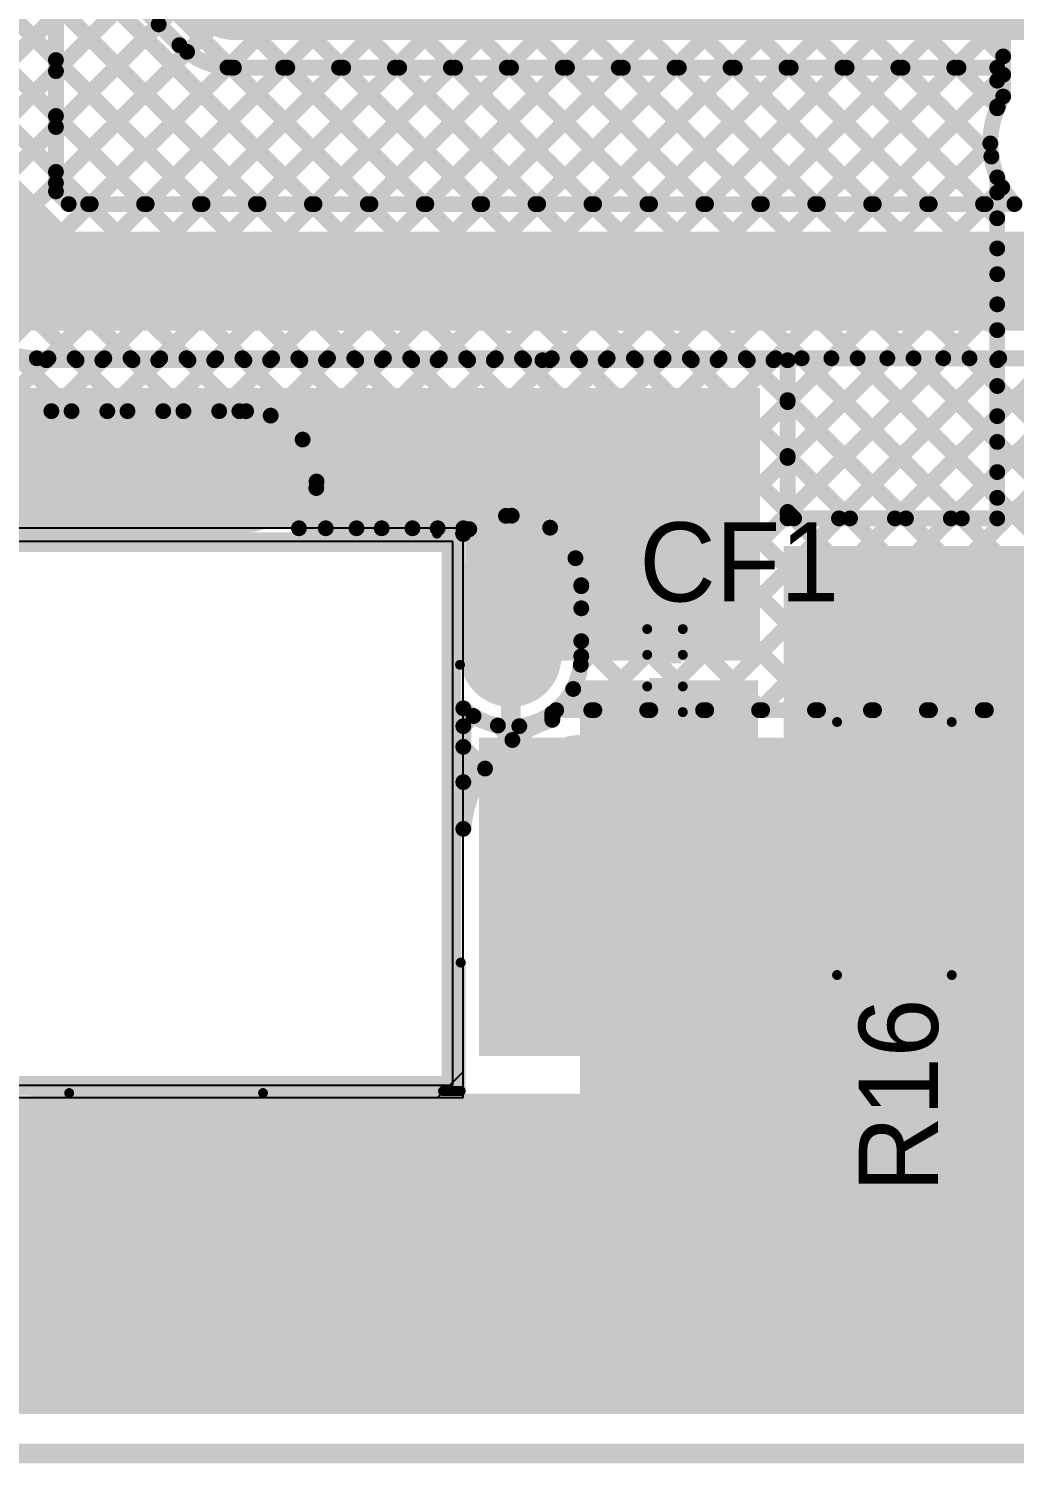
# Model space of a CAD drawing. Header units: millimetres. Extents: x 0.84 to 4.46, y 0.99 to 2.92.
# Drawn here: x 1.256 to 1.755, y 0.99 to 1.716 of the extents above; entities that cross this region are included whole.
import ezdxf

# ---------------------------------------------------------------- set-up
doc = ezdxf.new("R2010")
doc.units = ezdxf.units.MM
doc.header["$MEASUREMENT"] = 0
for name, color, linetype in [('BottomLayer', 5, 'Continuous'), ('BottomSolder', 6, 'Continuous'), ('Mechanical1', 6, 'Continuous'), ('Mechanical2', 216, 'Continuous'), ('MultiLayer', 9, 'Continuous'), ('PadHoleLayer', 156, 'Continuous'), ('TopLayer', 1, 'Continuous'), ('TopOverlay', 2, 'Continuous'), ('TopPaste', 8, 'Continuous'), ('TopSolder', 216, 'Continuous')]:
    doc.layers.add(name, color=color, linetype=linetype)

# ---------------------------------------------------------------- blocks, each defined once
blk = doc.blocks.new('DC_C024E_7A_1_65_2')
at = {"layer": 'BottomLayer'}
for points, const_width in [([(-0.01555, 0.16929), (-0.12972, 0.16929)], 0.04331), ([(0.11831, 0.08098), (0.11831, 0.11642)], 0.04331), ([(-0.11791, -0.16929), (-0.19665, -0.16929)], 0.04724), ([(0.07894, -0.16929), (0.0002, -0.16929)], 0.04724)]:
    blk.add_lwpolyline(points, dxfattribs=dict(at, const_width=const_width))
for points, const_width in [([(-0.14055, 0.16929, 1), (-0.1189, 0.16929, 1)], 0.02165), ([(-0.02638, 0.16929, 1), (-0.00472, 0.16929, 1)], 0.02165), ([(0.10748, 0.11642, 1), (0.12913, 0.11642, 1)], 0.02165), ([(0.10748, 0.08098, 1), (0.12913, 0.08098, 1)], 0.02165), ([(0.13268, -0.01181, 1), (0.18189, -0.01181, 1)], 0.04921), ([(-0.12972, -0.16929, 1), (-0.1061, -0.16929, 1)], 0.02362), ([(-0.01161, -0.16929, 1), (0.01201, -0.16929, 1)], 0.02362), ([(0.06713, -0.16929, 1), (0.09075, -0.16929, 1)], 0.02362)]:
    blk.add_lwpolyline(points, format="xyb", close=True, dxfattribs=dict(at, const_width=const_width))
at = {"layer": 'BottomSolder'}
for points, const_width in [([(-0.01555, 0.16929), (-0.12972, 0.16929)], 0.05131), ([(0.11831, 0.08098), (0.11831, 0.11642)], 0.05131), ([(-0.11791, -0.16929), (-0.19665, -0.16929)], 0.05524), ([(0.07894, -0.16929), (0.0002, -0.16929)], 0.05524)]:
    blk.add_lwpolyline(points, dxfattribs=dict(at, const_width=const_width))
for points, const_width in [([(-0.14255, 0.16929, 1), (-0.1169, 0.16929, 1)], 0.02565), ([(-0.02838, 0.16929, 1), (-0.00272, 0.16929, 1)], 0.02565), ([(0.10548, 0.11642, 1), (0.13113, 0.11642, 1)], 0.02565), ([(0.10548, 0.08098, 1), (0.13113, 0.08098, 1)], 0.02565), ([(0.13068, -0.01181, 1), (0.18389, -0.01181, 1)], 0.05321), ([(-0.13172, -0.16929, 1), (-0.1041, -0.16929, 1)], 0.02762), ([(-0.01361, -0.16929, 1), (0.01401, -0.16929, 1)], 0.02762), ([(0.06513, -0.16929, 1), (0.09275, -0.16929, 1)], 0.02762)]:
    blk.add_lwpolyline(points, format="xyb", close=True, dxfattribs=dict(at, const_width=const_width))
at = {"layer": 'Mechanical1'}
for p, q in [((0.089, 0.139), (-0.378, 0.139)), ((0.089, -0.136), (0.089, 0.139)), ((-0.378, -0.136), (0.089, -0.136))]:
    blk.add_line(p, q, dxfattribs=at)
at = {"layer": 'MultiLayer'}
for points, const_width in [([(-0.01555, 0.16929), (-0.12972, 0.16929)], 0.04331), ([(0.11831, 0.08098), (0.11831, 0.11642)], 0.04331), ([(-0.11791, -0.16929), (-0.19665, -0.16929)], 0.04724), ([(0.07894, -0.16929), (0.0002, -0.16929)], 0.04724)]:
    blk.add_lwpolyline(points, dxfattribs=dict(at, const_width=const_width))
for points, const_width in [([(-0.14055, 0.16929, 1), (-0.1189, 0.16929, 1)], 0.02165), ([(-0.02638, 0.16929, 1), (-0.00472, 0.16929, 1)], 0.02165), ([(0.10748, 0.11642, 1), (0.12913, 0.11642, 1)], 0.02165), ([(0.10748, 0.08098, 1), (0.12913, 0.08098, 1)], 0.02165), ([(0.13268, -0.01181, 1), (0.18189, -0.01181, 1)], 0.04921), ([(-0.12972, -0.16929, 1), (-0.1061, -0.16929, 1)], 0.02362), ([(-0.01161, -0.16929, 1), (0.01201, -0.16929, 1)], 0.02362), ([(0.06713, -0.16929, 1), (0.09075, -0.16929, 1)], 0.02362)]:
    blk.add_lwpolyline(points, format="xyb", close=True, dxfattribs=dict(at, const_width=const_width))
at = {"layer": 'PadHoleLayer'}
for points, const_width in [([(-0.12406, 0.17741), (-0.02121, 0.17741, -1), (-0.02121, 0.16117), (-0.12406, 0.16117, -1)], 0.00541), ([(0.12643, 0.11469), (0.12643, 0.08271, -1), (0.11019, 0.08271), (0.11019, 0.11469, -1)], 0.00541), ([(0.1435, -0.01181, 1), (0.17106, -0.01181, 1)], 0.02756), ([(-0.18706, -0.16117), (-0.12751, -0.16117, -1), (-0.12751, -0.17741), (-0.18706, -0.17741, -1)], 0.00541), ([(0.00979, -0.16117), (0.06934, -0.16117, -1), (0.06934, -0.17741), (0.00979, -0.17741, -1)], 0.00541)]:
    blk.add_lwpolyline(points, format="xyb", close=True, dxfattribs=dict(at, const_width=const_width))
at = {"layer": 'TopLayer'}
for points, const_width in [([(-0.01555, 0.16929), (-0.12972, 0.16929)], 0.04331), ([(0.11831, 0.08098), (0.11831, 0.11642)], 0.04331), ([(-0.11791, -0.16929), (-0.19665, -0.16929)], 0.04724), ([(0.07894, -0.16929), (0.0002, -0.16929)], 0.04724)]:
    blk.add_lwpolyline(points, dxfattribs=dict(at, const_width=const_width))
for points, const_width in [([(-0.14055, 0.16929, 1), (-0.1189, 0.16929, 1)], 0.02165), ([(-0.02638, 0.16929, 1), (-0.00472, 0.16929, 1)], 0.02165), ([(0.10748, 0.11642, 1), (0.12913, 0.11642, 1)], 0.02165), ([(0.10748, 0.08098, 1), (0.12913, 0.08098, 1)], 0.02165), ([(0.13268, -0.01181, 1), (0.18189, -0.01181, 1)], 0.04921), ([(-0.12972, -0.16929, 1), (-0.1061, -0.16929, 1)], 0.02362), ([(-0.01161, -0.16929, 1), (0.01201, -0.16929, 1)], 0.02362), ([(0.06713, -0.16929, 1), (0.09075, -0.16929, 1)], 0.02362)]:
    blk.add_lwpolyline(points, format="xyb", close=True, dxfattribs=dict(at, const_width=const_width))
at = {"layer": 'TopOverlay'}
blk.add_line((0.086, 0.134), (0.086, 0.134), dxfattribs=at)
for points, const_width in [([(0.081, 0.143), (0.09265, 0.143)], 0.005), ([(0.09265, 0.07665), (0.09265, 0.143)], 0.005), ([(0.093, -0.139), (0.093, -0.074)], 0.00504), ([(-0.105, -0.14), (-0.007, -0.14)], 0.005), ([(0.084, -0.139), (0.093, -0.139)], 0.005)]:
    blk.add_lwpolyline(points, dxfattribs=dict(at, const_width=const_width))
for points, const_width in [([(0.07975, 0.143, 1), (0.08225, 0.143, 1)], 0.0025), ([(0.0914, 0.143, 1), (0.0939, 0.143, 1)], 0.0025), ([(0.0914, 0.143, 1), (0.0939, 0.143, 1)], 0.0025), ([(0.0914, 0.07665, 1), (0.0939, 0.07665, 1)], 0.0025), ([(0.17107, 0.056, 1), (0.15693, 0.056, 1)], 0.01), ([(0.15443, 0.056, 1), (0.15943, 0.056, 1)], 0.005), ([(0.16857, 0.056, 1), (0.17357, 0.056, 1)], 0.005), ([(0.09174, -0.074, 1), (0.09426, -0.074, 1)], 0.00252), ([(-0.10625, -0.14, 1), (-0.10375, -0.14, 1)], 0.0025), ([(-0.00825, -0.14, 1), (-0.00575, -0.14, 1)], 0.0025), ([(0.08275, -0.139, 1), (0.08525, -0.139, 1)], 0.0025), ([(0.09174, -0.139, 1), (0.09426, -0.139, 1)], 0.00252), ([(0.09175, -0.139, 1), (0.09425, -0.139, 1)], 0.0025)]:
    blk.add_lwpolyline(points, format="xyb", close=True, dxfattribs=dict(at, const_width=const_width))
at = {"layer": 'TopSolder'}
for points, const_width in [([(-0.01555, 0.16929), (-0.12972, 0.16929)], 0.05131), ([(0.11831, 0.08098), (0.11831, 0.11642)], 0.05131), ([(-0.11791, -0.16929), (-0.19665, -0.16929)], 0.05524), ([(0.07894, -0.16929), (0.0002, -0.16929)], 0.05524)]:
    blk.add_lwpolyline(points, dxfattribs=dict(at, const_width=const_width))
for points, const_width in [([(-0.14255, 0.16929, 1), (-0.1169, 0.16929, 1)], 0.02565), ([(-0.02838, 0.16929, 1), (-0.00272, 0.16929, 1)], 0.02565), ([(0.10548, 0.11642, 1), (0.13113, 0.11642, 1)], 0.02565), ([(0.10548, 0.08098, 1), (0.13113, 0.08098, 1)], 0.02565), ([(0.13068, -0.01181, 1), (0.18389, -0.01181, 1)], 0.05321), ([(-0.13172, -0.16929, 1), (-0.1041, -0.16929, 1)], 0.02762), ([(-0.01361, -0.16929, 1), (0.01401, -0.16929, 1)], 0.02762), ([(0.06513, -0.16929, 1), (0.09275, -0.16929, 1)], 0.02762)]:
    blk.add_lwpolyline(points, format="xyb", close=True, dxfattribs=dict(at, const_width=const_width))
blk = doc.blocks.new('CAP_0201_6')
at = {"layer": 'TopLayer'}
for points in [[(-0.01772, -0.00591), (-0.00591, -0.00591), (-0.01772, 0.00591), (-0.00591, 0.00591)], [(0.00591, -0.00591), (0.01772, -0.00591), (0.00591, 0.00591), (0.01772, 0.00591)]]:
    blk.add_solid(points, dxfattribs=at)
at = {"layer": 'TopOverlay', "const_width": 0.005}
for points in [[(-0.021, 0.009), (-0.008, 0.009)], [(-0.021, 0.009), (-0.021, -0.009)], [(0.008, 0.009), (0.021, 0.009)], [(0.021, 0.009), (0.021, -0.009)], [(-0.021, -0.009), (-0.008, -0.009)], [(0.008, -0.009), (0.021, -0.009)]]:
    blk.add_lwpolyline(points, dxfattribs=at)
at = {"layer": 'TopOverlay', "const_width": 0.0025}
for points in [[(-0.02225, 0.009, 1), (-0.01975, 0.009, 1)], [(-0.02225, 0.009, 1), (-0.01975, 0.009, 1)], [(-0.00925, 0.009, 1), (-0.00675, 0.009, 1)], [(0.00675, 0.009, 1), (0.00925, 0.009, 1)], [(0.01975, 0.009, 1), (0.02225, 0.009, 1)], [(0.01975, 0.009, 1), (0.02225, 0.009, 1)], [(-0.02225, -0.009, 1), (-0.01975, -0.009, 1)], [(-0.02225, -0.009, 1), (-0.01975, -0.009, 1)], [(-0.00925, -0.009, 1), (-0.00675, -0.009, 1)], [(0.00675, -0.009, 1), (0.00925, -0.009, 1)], [(0.01975, -0.009, 1), (0.02225, -0.009, 1)], [(0.01975, -0.009, 1), (0.02225, -0.009, 1)]]:
    blk.add_lwpolyline(points, format="xyb", close=True, dxfattribs=at)
at = {"layer": 'TopPaste'}
for points in [[(-0.01772, -0.00591), (-0.00591, -0.00591), (-0.01772, 0.00591), (-0.00591, 0.00591)], [(0.00591, -0.00591), (0.01772, -0.00591), (0.00591, 0.00591), (0.01772, 0.00591)]]:
    blk.add_solid(points, dxfattribs=at)
at = {"layer": 'TopSolder'}
for points in [[(-0.01988, -0.00807), (-0.00374, -0.00807), (-0.01988, 0.00807), (-0.00374, 0.00807)], [(0.00374, -0.00807), (0.01988, -0.00807), (0.00374, 0.00807), (0.01988, 0.00807)]]:
    blk.add_solid(points, dxfattribs=at)
blk = doc.blocks.new('RES_0805_38')
at = {"layer": 'TopLayer'}
for points in [[(-0.06, -0.025), (-0.02, -0.025), (-0.06, 0.025), (-0.02, 0.025)], [(0.02, -0.025), (0.06, -0.025), (0.02, 0.025), (0.06, 0.025)]]:
    blk.add_solid(points, dxfattribs=at)
at = {"layer": 'TopOverlay', "const_width": 0.005}
for points in [[(-0.064, 0.029), (0.064, 0.029)], [(-0.064, 0.029), (-0.064, -0.029)], [(0.064, 0.029), (0.064, -0.029)], [(-0.064, -0.029), (0.064, -0.029)]]:
    blk.add_lwpolyline(points, dxfattribs=at)
at = {"layer": 'TopOverlay', "const_width": 0.0025}
for points in [[(-0.06525, 0.029, 1), (-0.06275, 0.029, 1)], [(-0.06525, 0.029, 1), (-0.06275, 0.029, 1)], [(0.06275, 0.029, 1), (0.06525, 0.029, 1)], [(0.06275, 0.029, 1), (0.06525, 0.029, 1)], [(-0.06525, -0.029, 1), (-0.06275, -0.029, 1)], [(-0.06525, -0.029, 1), (-0.06275, -0.029, 1)], [(0.06275, -0.029, 1), (0.06525, -0.029, 1)], [(0.06275, -0.029, 1), (0.06525, -0.029, 1)]]:
    blk.add_lwpolyline(points, format="xyb", close=True, dxfattribs=at)
at = {"layer": 'TopPaste'}
for points in [[(-0.06, -0.025), (-0.02, -0.025), (-0.06, 0.025), (-0.02, 0.025)], [(0.02, -0.025), (0.06, -0.025), (0.02, 0.025), (0.06, 0.025)]]:
    blk.add_solid(points, dxfattribs=at)
at = {"layer": 'TopSolder'}
for points in [[(-0.064, -0.029), (-0.016, -0.029), (-0.064, 0.029), (-0.016, 0.029)], [(0.016, -0.029), (0.064, -0.029), (0.016, 0.029), (0.064, 0.029)]]:
    blk.add_solid(points, dxfattribs=at)
blk = doc.blocks.new('IPB120P04P4L03ATMA2_49')
at = {"layer": 'TopLayer'}
for points in [[(-0.12657, -0.08957), (-0.12657, -0.27067), (-0.07343, -0.08957), (-0.07343, -0.27067)], [(0.07343, -0.08957), (0.07343, -0.27067), (0.12657, -0.08957), (0.12657, -0.27067)]]:
    blk.add_solid(points, dxfattribs=at)
at = {"layer": 'TopPaste'}
for points in [[(-0.12657, -0.08957), (-0.12657, -0.27067), (-0.07343, -0.08957), (-0.07343, -0.27067)], [(0.07343, -0.08957), (0.07343, -0.27067), (0.12657, -0.08957), (0.12657, -0.27067)]]:
    blk.add_solid(points, dxfattribs=at)
at = {"layer": 'TopSolder'}
for points in [[(-0.13057, -0.08557), (-0.13057, -0.27467), (-0.06943, -0.08557), (-0.06943, -0.27467)], [(0.06943, -0.08557), (0.06943, -0.27467), (0.13057, -0.08557), (0.13057, -0.27467)]]:
    blk.add_solid(points, dxfattribs=at)

msp = doc.modelspace()

# ---------------------------------------------------------------- linework, layer by layer
at = {"layer": 'BottomLayer'}
for p, q in [((1.476, 1.463), (1.006, 1.463)), ((1.476, 1.175), (1.476, 1.463)), ((1, 1.175), (1.476, 1.175))]:
    msp.add_line(p, q, dxfattribs=at)
for points, const_width in [([(1.7387, 1.371), (3.10506, 2.73736)], 0.008), ([(1.27, 1.66598), (1.99302, 2.389)], 0.008), ([(1.27, 1.6377), (2.0213, 2.389)], 0.008), ([(1.28759, 1.627), (2.04959, 2.389)], 0.008), ([(1.31587, 1.627), (2.07787, 2.389)], 0.008), ([(1.34416, 1.627), (2.10616, 2.389)], 0.008), ([(1.37244, 1.627), (2.13444, 2.389)], 0.008), ([(1.40073, 1.627), (2.16273, 2.389)], 0.008), ([(1.42901, 1.627), (2.19101, 2.389)], 0.008), ([(1.45729, 1.627), (2.21929, 2.389)], 0.008), ([(1.27, 1.63344), (1.27, 2.32085)], 0.008), ([(1.48558, 1.627), (2.15333, 2.29475)], 0.008), ([(1.51386, 1.627), (2.154, 2.26714)], 0.008), ([(1.54215, 1.627), (2.1649, 2.24976)], 0.008), ([(1.27, 1.69426), (1.74281, 2.16707)], 0.008), ([(1.27, 2.09583), (1.73883, 1.627)], 0.008), ([(1.27, 2.06755), (1.71055, 1.627)], 0.008), ([(1.27, 2.03926), (1.68226, 1.627)], 0.008), ([(1.36821, 2.0259), (1.74303, 1.65108)], 0.008), ([(1.42608, 2.0246), (1.749, 1.70168)], 0.008), ([(1.40439, 2.01801), (1.74627, 1.67613)], 0.008), ([(1.27, 2.01098), (1.65398, 1.627)], 0.008), ([(1.27, 1.98269), (1.62569, 1.627)], 0.008), ([(1.27, 1.95441), (1.59741, 1.627)], 0.008), ([(1.27, 1.92612), (1.56912, 1.627)], 0.008), ([(1.27, 1.89784), (1.54084, 1.627)], 0.008), ([(1.27, 1.86956), (1.51256, 1.627)], 0.008), ([(1.27, 1.84127), (1.48427, 1.627)], 0.008), ([(1.27, 1.81299), (1.45599, 1.627)], 0.008), ([(1.57043, 1.627), (1.7431, 1.79967)], 0.008), ([(1.27, 1.7847), (1.4277, 1.627)], 0.008), ([(1.749, 1.68143), (1.749, 1.78357)], 0.008), ([(1.59872, 1.627), (1.749, 1.77728)], 0.008), ([(1.27, 1.75642), (1.39942, 1.627)], 0.008), ([(1.627, 1.627), (1.749, 1.749)], 0.008), ([(1.627, 1.627), (1.749, 1.749)], 0.008), ([(1.27, 1.72813), (1.37113, 1.627)], 0.008), ([(1.65528, 1.627), (1.749, 1.72072)], 0.008), ([(1.27, 1.69985), (1.34285, 1.627)], 0.008), ([(1.68357, 1.627), (1.749, 1.69243)], 0.008), ([(1.27, 1.67157), (1.31457, 1.627)], 0.008), ([(1.71185, 1.627), (1.74251, 1.65765)], 0.008), ([(1.231, 1.61729), (1.26029, 1.588)], 0.05), ([(1.27, 1.64328), (1.28628, 1.627)], 0.008), ([(1.27, 1.63344), (1.27644, 1.627)], 0.008), ([(1.74014, 1.627), (1.74852, 1.63539)], 0.008), ([(1.27644, 1.627), (1.7547, 1.627)], 0.008), ([(1.26029, 1.588), (1.88, 1.588)], 0.05), ([(1.24967, 1.55047), (1.2779, 1.52224)], 0.008), ([(1.23522, 1.51807), (1.26616, 1.549)], 0.008), ([(1.26029, 1.549), (1.85657, 1.549)], 0.008), ([(1.26769, 1.52224), (1.29444, 1.549)], 0.008), ([(1.27943, 1.549), (1.30618, 1.52224)], 0.008), ([(1.29597, 1.52224), (1.32273, 1.549)], 0.008), ([(1.30771, 1.549), (1.33447, 1.52224)], 0.008), ([(1.32425, 1.52224), (1.35101, 1.549)], 0.008), ([(1.336, 1.549), (1.36275, 1.52224)], 0.008), ([(1.35254, 1.52224), (1.37929, 1.549)], 0.008), ([(1.36428, 1.549), (1.45028, 1.463)], 0.008), ([(1.37858, 1.52), (1.40758, 1.549)], 0.008), ([(1.39257, 1.549), (1.47902, 1.46254)], 0.008), ([(1.39474, 1.50788), (1.43586, 1.549)], 0.008), ([(1.4018, 1.48665), (1.46415, 1.549)], 0.008), ([(1.40643, 1.463), (1.49243, 1.549)], 0.008), ([(1.42085, 1.549), (1.50048, 1.46937)], 0.008), ([(1.43472, 1.463), (1.52072, 1.549)], 0.008), ([(1.44913, 1.549), (1.62713, 1.371)], 0.008), ([(1.463, 1.463), (1.549, 1.549)], 0.008), ([(1.463, 1.463), (1.549, 1.549)], 0.008), ([(1.47742, 1.549), (1.65542, 1.371)], 0.008), ([(1.49757, 1.46929), (1.57728, 1.549)], 0.008), ([(1.5057, 1.549), (1.6837, 1.371)], 0.008), ([(1.51988, 1.46331), (1.60557, 1.549)], 0.008), ([(1.53272, 1.44787), (1.63385, 1.549)], 0.008), ([(1.53399, 1.549), (1.71199, 1.371)], 0.008), ([(1.53539, 1.39397), (1.69042, 1.549)], 0.008), ([(1.53565, 1.42252), (1.66214, 1.549)], 0.008), ([(1.54071, 1.371), (1.71871, 1.549)], 0.008), ([(1.56227, 1.549), (1.74027, 1.371)], 0.008), ([(1.56899, 1.371), (1.74699, 1.549)], 0.008), ([(1.59056, 1.549), (1.76856, 1.371)], 0.008), ([(1.59727, 1.371), (1.77527, 1.549)], 0.008), ([(1.61884, 1.549), (1.79684, 1.371)], 0.008), ([(1.62556, 1.371), (1.80356, 1.549)], 0.008), ([(1.64712, 1.549), (1.82512, 1.371)], 0.008), ([(1.65384, 1.371), (1.83184, 1.549)], 0.008), ([(1.67541, 1.549), (1.85341, 1.371)], 0.008), ([(1.68213, 1.371), (1.85885, 1.54772)], 0.008), ([(1.70369, 1.549), (1.88169, 1.371)], 0.008), ([(1.71041, 1.371), (1.88196, 1.54255)], 0.008), ([(1.73198, 1.549), (1.90998, 1.371)], 0.008), ([(1.25197, 1.52224), (1.36614, 1.52224)], 0.008), ([(1.30906, 1.48659), (1.30906, 1.51824)], 0.01), ([(1.22032, 1.48659), (1.30906, 1.48659)], 0.01), ([(1.30906, 1.48659), (1.3978, 1.48659)], 0.01), ([(1.40165, 1.48335), (1.422, 1.463)], 0.008), ([(1.39288, 1.463), (1.476, 1.463)], 0.008), ([(1.5, 1.416), (1.5, 1.46537)], 0.01), ([(1.53565, 1.4342), (1.59885, 1.371)], 0.008), ([(1.53565, 1.39828), (1.53565, 1.43372)], 0.008), ([(1.5, 1.416), (1.53953, 1.416)], 0.01), ([(1.53565, 1.40591), (1.57057, 1.371)], 0.008), ([(1.53157, 1.38171), (1.54228, 1.371)], 0.008), ([(1.52295, 1.371), (2.217, 1.371)], 0.008)]:
    msp.add_lwpolyline(points, dxfattribs=dict(at, const_width=const_width))
for points, const_width in [([(1.747, 1.70168, 1), (1.751, 1.70168, 1)], 0.004), ([(1.268, 1.69985, 1), (1.272, 1.69985, 1)], 0.004), ([(1.268, 1.69426, 1), (1.272, 1.69426, 1)], 0.004), ([(1.747, 1.69243, 1), (1.751, 1.69243, 1)], 0.004), ([(1.747, 1.68143, 1), (1.751, 1.68143, 1)], 0.004), ([(1.747, 1.68143, 1), (1.751, 1.68143, 1)], 0.004), ([(1.74427, 1.67613, 1), (1.74827, 1.67613, 1)], 0.004), ([(1.268, 1.67157, 1), (1.272, 1.67157, 1)], 0.004), ([(1.268, 1.66598, 1), (1.272, 1.66598, 1)], 0.004), ([(1.74051, 1.65765, 1), (1.74451, 1.65765, 1)], 0.004), ([(1.74103, 1.65108, 1), (1.74503, 1.65108, 1)], 0.004), ([(1.268, 1.64328, 1), (1.272, 1.64328, 1)], 0.004), ([(1.268, 1.6377, 1), (1.272, 1.6377, 1)], 0.004), ([(1.268, 1.63344, 1), (1.272, 1.63344, 1)], 0.004), ([(1.268, 1.63344, 1), (1.272, 1.63344, 1)], 0.004), ([(1.74652, 1.63539, 1), (1.75052, 1.63539, 1)], 0.004), ([(1.27444, 1.627, 1), (1.27844, 1.627, 1)], 0.004), ([(1.27444, 1.627, 1), (1.27844, 1.627, 1)], 0.004), ([(1.28428, 1.627, 1), (1.28828, 1.627, 1)], 0.004), ([(1.28559, 1.627, 1), (1.28959, 1.627, 1)], 0.004), ([(1.31257, 1.627, 1), (1.31657, 1.627, 1)], 0.004), ([(1.31387, 1.627, 1), (1.31787, 1.627, 1)], 0.004), ([(1.34085, 1.627, 1), (1.34485, 1.627, 1)], 0.004), ([(1.34216, 1.627, 1), (1.34616, 1.627, 1)], 0.004), ([(1.36913, 1.627, 1), (1.37313, 1.627, 1)], 0.004), ([(1.37044, 1.627, 1), (1.37444, 1.627, 1)], 0.004), ([(1.39742, 1.627, 1), (1.40142, 1.627, 1)], 0.004), ([(1.39873, 1.627, 1), (1.40273, 1.627, 1)], 0.004), ([(1.4257, 1.627, 1), (1.4297, 1.627, 1)], 0.004), ([(1.42701, 1.627, 1), (1.43101, 1.627, 1)], 0.004), ([(1.45399, 1.627, 1), (1.45799, 1.627, 1)], 0.004), ([(1.45529, 1.627, 1), (1.45929, 1.627, 1)], 0.004), ([(1.48227, 1.627, 1), (1.48627, 1.627, 1)], 0.004), ([(1.48358, 1.627, 1), (1.48758, 1.627, 1)], 0.004), ([(1.51056, 1.627, 1), (1.51456, 1.627, 1)], 0.004), ([(1.51186, 1.627, 1), (1.51586, 1.627, 1)], 0.004), ([(1.53884, 1.627, 1), (1.54284, 1.627, 1)], 0.004), ([(1.54015, 1.627, 1), (1.54415, 1.627, 1)], 0.004), ([(1.56712, 1.627, 1), (1.57112, 1.627, 1)], 0.004), ([(1.56843, 1.627, 1), (1.57243, 1.627, 1)], 0.004), ([(1.59541, 1.627, 1), (1.59941, 1.627, 1)], 0.004), ([(1.59672, 1.627, 1), (1.60072, 1.627, 1)], 0.004), ([(1.62369, 1.627, 1), (1.62769, 1.627, 1)], 0.004), ([(1.625, 1.627, 1), (1.629, 1.627, 1)], 0.004), ([(1.625, 1.627, 1), (1.629, 1.627, 1)], 0.004), ([(1.65198, 1.627, 1), (1.65598, 1.627, 1)], 0.004), ([(1.65328, 1.627, 1), (1.65728, 1.627, 1)], 0.004), ([(1.68026, 1.627, 1), (1.68426, 1.627, 1)], 0.004), ([(1.68157, 1.627, 1), (1.68557, 1.627, 1)], 0.004), ([(1.70855, 1.627, 1), (1.71255, 1.627, 1)], 0.004), ([(1.70985, 1.627, 1), (1.71385, 1.627, 1)], 0.004), ([(1.73683, 1.627, 1), (1.74083, 1.627, 1)], 0.004), ([(1.73814, 1.627, 1), (1.74214, 1.627, 1)], 0.004), ([(1.7527, 1.627, 1), (1.7567, 1.627, 1)], 0.004), ([(1.7527, 1.627, 1), (1.7567, 1.627, 1)], 0.004), ([(1.24779, 1.588, 1), (1.27279, 1.588, 1)], 0.025), ([(1.24779, 1.588, 1), (1.27279, 1.588, 1)], 0.025), ([(1.25829, 1.549, 1), (1.26229, 1.549, 1)], 0.004), ([(1.25829, 1.549, 1), (1.26229, 1.549, 1)], 0.004), ([(1.25829, 1.549, 1), (1.26229, 1.549, 1)], 0.004), ([(1.26416, 1.549, 1), (1.26816, 1.549, 1)], 0.004), ([(1.27743, 1.549, 1), (1.28143, 1.549, 1)], 0.004), ([(1.29244, 1.549, 1), (1.29644, 1.549, 1)], 0.004), ([(1.30571, 1.549, 1), (1.30971, 1.549, 1)], 0.004), ([(1.32073, 1.549, 1), (1.32473, 1.549, 1)], 0.004), ([(1.334, 1.549, 1), (1.338, 1.549, 1)], 0.004), ([(1.34901, 1.549, 1), (1.35301, 1.549, 1)], 0.004), ([(1.36228, 1.549, 1), (1.36628, 1.549, 1)], 0.004), ([(1.37729, 1.549, 1), (1.38129, 1.549, 1)], 0.004), ([(1.39057, 1.549, 1), (1.39457, 1.549, 1)], 0.004), ([(1.40558, 1.549, 1), (1.40958, 1.549, 1)], 0.004), ([(1.41885, 1.549, 1), (1.42285, 1.549, 1)], 0.004), ([(1.43386, 1.549, 1), (1.43786, 1.549, 1)], 0.004), ([(1.44713, 1.549, 1), (1.45113, 1.549, 1)], 0.004), ([(1.46215, 1.549, 1), (1.46615, 1.549, 1)], 0.004), ([(1.47542, 1.549, 1), (1.47942, 1.549, 1)], 0.004), ([(1.49043, 1.549, 1), (1.49443, 1.549, 1)], 0.004), ([(1.5037, 1.549, 1), (1.5077, 1.549, 1)], 0.004), ([(1.51872, 1.549, 1), (1.52272, 1.549, 1)], 0.004), ([(1.53199, 1.549, 1), (1.53599, 1.549, 1)], 0.004), ([(1.547, 1.549, 1), (1.551, 1.549, 1)], 0.004), ([(1.547, 1.549, 1), (1.551, 1.549, 1)], 0.004), ([(1.56027, 1.549, 1), (1.56427, 1.549, 1)], 0.004), ([(1.57528, 1.549, 1), (1.57928, 1.549, 1)], 0.004), ([(1.58856, 1.549, 1), (1.59256, 1.549, 1)], 0.004), ([(1.60357, 1.549, 1), (1.60757, 1.549, 1)], 0.004), ([(1.61684, 1.549, 1), (1.62084, 1.549, 1)], 0.004), ([(1.63185, 1.549, 1), (1.63585, 1.549, 1)], 0.004), ([(1.64512, 1.549, 1), (1.64912, 1.549, 1)], 0.004), ([(1.66014, 1.549, 1), (1.66414, 1.549, 1)], 0.004), ([(1.67341, 1.549, 1), (1.67741, 1.549, 1)], 0.004), ([(1.68842, 1.549, 1), (1.69242, 1.549, 1)], 0.004), ([(1.70169, 1.549, 1), (1.70569, 1.549, 1)], 0.004), ([(1.71671, 1.549, 1), (1.72071, 1.549, 1)], 0.004), ([(1.72998, 1.549, 1), (1.73398, 1.549, 1)], 0.004), ([(1.74499, 1.549, 1), (1.74899, 1.549, 1)], 0.004), ([(1.26569, 1.52224, 1), (1.26969, 1.52224, 1)], 0.004), ([(1.2759, 1.52224, 1), (1.2799, 1.52224, 1)], 0.004), ([(1.29397, 1.52224, 1), (1.29797, 1.52224, 1)], 0.004), ([(1.30418, 1.52224, 1), (1.30818, 1.52224, 1)], 0.004), ([(1.32225, 1.52224, 1), (1.32625, 1.52224, 1)], 0.004), ([(1.33247, 1.52224, 1), (1.33647, 1.52224, 1)], 0.004), ([(1.35054, 1.52224, 1), (1.35454, 1.52224, 1)], 0.004), ([(1.36075, 1.52224, 1), (1.36475, 1.52224, 1)], 0.004), ([(1.36414, 1.52224, 1), (1.36814, 1.52224, 1)], 0.004), ([(1.36414, 1.52224, 1), (1.36814, 1.52224, 1)], 0.004), ([(1.30656, 1.51824, 1), (1.31156, 1.51824, 1)], 0.005), ([(1.37658, 1.52, 1), (1.38058, 1.52, 1)], 0.004), ([(1.39274, 1.50788, 1), (1.39674, 1.50788, 1)], 0.004), ([(1.30656, 1.48659, 1), (1.31156, 1.48659, 1)], 0.005), ([(1.30656, 1.48659, 1), (1.31156, 1.48659, 1)], 0.005), ([(1.30656, 1.48659, 1), (1.31156, 1.48659, 1)], 0.005), ([(1.3953, 1.48659, 1), (1.4003, 1.48659, 1)], 0.005), ([(1.3998, 1.48665, 1), (1.4038, 1.48665, 1)], 0.004), ([(1.3998, 1.48659, 1), (1.4038, 1.48659, 1)], 0.004), ([(1.3998, 1.48659, 1), (1.4038, 1.48659, 1)], 0.004), ([(1.39965, 1.48335, 1), (1.40365, 1.48335, 1)], 0.004), ([(1.49557, 1.46929, 1), (1.49957, 1.46929, 1)], 0.004), ([(1.49848, 1.46937, 1), (1.50248, 1.46937, 1)], 0.004), ([(1.39088, 1.463, 1), (1.39488, 1.463, 1)], 0.004), ([(1.39088, 1.463, 1), (1.39488, 1.463, 1)], 0.004), ([(1.40443, 1.463, 1), (1.40843, 1.463, 1)], 0.004), ([(1.42, 1.463, 1), (1.424, 1.463, 1)], 0.004), ([(1.43272, 1.463, 1), (1.43672, 1.463, 1)], 0.004), ([(1.44828, 1.463, 1), (1.45228, 1.463, 1)], 0.004), ([(1.461, 1.463, 1), (1.465, 1.463, 1)], 0.004), ([(1.461, 1.463, 1), (1.465, 1.463, 1)], 0.004), ([(1.474, 1.463, 1), (1.478, 1.463, 1)], 0.004), ([(1.47702, 1.46254, 1), (1.48102, 1.46254, 1)], 0.004), ([(1.4975, 1.46537, 1), (1.5025, 1.46537, 1)], 0.005), ([(1.51788, 1.46331, 1), (1.52188, 1.46331, 1)], 0.004), ([(1.474, 1.46008, 1), (1.478, 1.46008, 1)], 0.004), ([(1.53072, 1.44787, 1), (1.53472, 1.44787, 1)], 0.004), ([(1.53365, 1.4342, 1), (1.53765, 1.4342, 1)], 0.004), ([(1.53365, 1.43372, 1), (1.53765, 1.43372, 1)], 0.004), ([(1.53365, 1.43372, 1), (1.53765, 1.43372, 1)], 0.004), ([(1.53365, 1.42252, 1), (1.53765, 1.42252, 1)], 0.004), ([(1.4975, 1.416, 1), (1.5025, 1.416, 1)], 0.005), ([(1.4975, 1.416, 1), (1.5025, 1.416, 1)], 0.005), ([(1.53703, 1.416, 1), (1.54203, 1.416, 1)], 0.005), ([(1.53365, 1.40591, 1), (1.53765, 1.40591, 1)], 0.004), ([(1.53365, 1.39828, 1), (1.53765, 1.39828, 1)], 0.004), ([(1.53365, 1.39828, 1), (1.53765, 1.39828, 1)], 0.004), ([(1.53339, 1.39397, 1), (1.53739, 1.39397, 1)], 0.004), ([(1.52957, 1.38171, 1), (1.53357, 1.38171, 1)], 0.004), ([(1.52095, 1.371, 1), (1.52495, 1.371, 1)], 0.004), ([(1.52095, 1.371, 1), (1.52495, 1.371, 1)], 0.004), ([(1.53871, 1.371, 1), (1.54271, 1.371, 1)], 0.004), ([(1.54028, 1.371, 1), (1.54428, 1.371, 1)], 0.004), ([(1.56699, 1.371, 1), (1.57099, 1.371, 1)], 0.004), ([(1.56857, 1.371, 1), (1.57257, 1.371, 1)], 0.004), ([(1.59527, 1.371, 1), (1.59927, 1.371, 1)], 0.004), ([(1.59685, 1.371, 1), (1.60085, 1.371, 1)], 0.004), ([(1.62356, 1.371, 1), (1.62756, 1.371, 1)], 0.004), ([(1.62513, 1.371, 1), (1.62913, 1.371, 1)], 0.004), ([(1.65184, 1.371, 1), (1.65584, 1.371, 1)], 0.004), ([(1.65342, 1.371, 1), (1.65742, 1.371, 1)], 0.004), ([(1.68013, 1.371, 1), (1.68413, 1.371, 1)], 0.004), ([(1.6817, 1.371, 1), (1.6857, 1.371, 1)], 0.004), ([(1.70841, 1.371, 1), (1.71241, 1.371, 1)], 0.004), ([(1.70999, 1.371, 1), (1.71399, 1.371, 1)], 0.004), ([(1.7367, 1.371, 1), (1.7407, 1.371, 1)], 0.004), ([(1.73827, 1.371, 1), (1.74227, 1.371, 1)], 0.004)]:
    msp.add_lwpolyline(points, format="xyb", close=True, dxfattribs=dict(at, const_width=const_width))
at = {"layer": 'BottomLayer', "const_width": 0.008}
for points in [[(1.7547, 1.627, -0.334333), (1.749, 1.68143)], [(1.26029, 1.549, -0.198912), (1.23271, 1.56042)], [(1.26029, 1.549, -0.198912), (1.23271, 1.56042)], [(1.36614, 1.52224, -0.414214), (1.4018, 1.48659)], [(1.4018, 1.48659, -0.182751), (1.39288, 1.463)], [(1.476, 1.46008, -0.651336), (1.53565, 1.43372)], [(1.53565, 1.39828, -0.221364), (1.52295, 1.371)]]:
    msp.add_lwpolyline(points, format="xyb", dxfattribs=at)
at = {"layer": 'BottomLayer'}
for points in [[(2.796, 1.196), (2.796, 1.357), (1.484, 1.196), (1.484, 1.357)], [(1.257, 1.015), (4.222, 1.015), (1.257, 1.177), (4.222, 1.177)]]:
    msp.add_solid(points, dxfattribs=at)
at = {"layer": 'Mechanical2', "const_width": 0.01}
for points in [[(1.003, 1.456), (1.47, 1.456)], [(1.47, 1.181), (1.47, 1.456)], [(1.002, 1.181), (1.47, 1.181)], [(1, 0.995), (4.45, 0.995)]]:
    msp.add_lwpolyline(points, dxfattribs=at)
at = {"layer": 'Mechanical2', "const_width": 0.005}
for points in [[(1.4675, 1.456, 1), (1.4725, 1.456, 1)], [(1.4675, 1.456, 1), (1.4725, 1.456, 1)], [(1.4675, 1.181, 1), (1.4725, 1.181, 1)], [(1.4675, 1.181, 1), (1.4725, 1.181, 1)]]:
    msp.add_lwpolyline(points, format="xyb", close=True, dxfattribs=at)
at = {"layer": 'TopLayer'}
for p, q in [((1.476, 1.463), (1.006, 1.463)), ((1.476, 1.188), (1.476, 1.463)), ((1.463, 1.175), (1.476, 1.188)), ((1, 1.175), (1.463, 1.175))]:
    msp.add_line(p, q, dxfattribs=at)
for points, const_width in [([(1.035, 1.99142), (1.47842, 1.548)], 0.008), ([(1.035, 1.96313), (1.45013, 1.548)], 0.008), ([(1.035, 1.93485), (1.42185, 1.548)], 0.008), ([(1.11502, 1.82654), (1.39357, 1.548)], 0.008), ([(1.305, 1.79), (1.36, 1.735)], 0.05), ([(1.11722, 1.79607), (1.36528, 1.548)], 0.008), ([(1.11856, 1.76643), (1.337, 1.548)], 0.008), ([(1.27742, 1.76242), (1.33242, 1.70742)], 0.008), ([(1.36, 1.735), (1.88, 1.735)], 0.05), ([(1.09545, 1.548), (1.29365, 1.7462)], 0.008), ([(1.11863, 1.73809), (1.30871, 1.548)], 0.008), ([(1.12374, 1.548), (1.30779, 1.73205)], 0.008), ([(1.11146, 1.71696), (1.28043, 1.548)], 0.008), ([(1.15202, 1.548), (1.32193, 1.71791)], 0.008), ([(1.1803, 1.548), (1.33632, 1.70401)], 0.008), ([(1.20859, 1.548), (1.35673, 1.69614)], 0.008), ([(1.23687, 1.548), (1.38487, 1.696)], 0.008), ([(1.26516, 1.548), (1.41316, 1.696)], 0.008), ([(1.29344, 1.548), (1.44144, 1.696)], 0.008), ([(1.32173, 1.548), (1.46973, 1.696)], 0.008), ([(1.35001, 1.548), (1.49801, 1.696)], 0.008), ([(1.35868, 1.69602), (1.5067, 1.548)], 0.008), ([(1.36, 1.696), (1.746, 1.696)], 0.008), ([(1.37829, 1.548), (1.52629, 1.696)], 0.008), ([(1.38699, 1.696), (1.53499, 1.548)], 0.008), ([(1.40658, 1.548), (1.55458, 1.696)], 0.008), ([(1.41527, 1.696), (1.56327, 1.548)], 0.008), ([(1.43486, 1.548), (1.58286, 1.696)], 0.008), ([(1.44356, 1.696), (1.59156, 1.548)], 0.008), ([(1.46315, 1.548), (1.61115, 1.696)], 0.008), ([(1.47184, 1.696), (1.61984, 1.548)], 0.008), ([(1.49143, 1.548), (1.63943, 1.696)], 0.008), ([(1.50012, 1.696), (1.72812, 1.468)], 0.008), ([(1.51972, 1.548), (1.66772, 1.696)], 0.008), ([(1.52841, 1.696), (1.746, 1.47841)], 0.008), ([(1.548, 1.548), (1.696, 1.696)], 0.008), ([(1.548, 1.548), (1.696, 1.696)], 0.008), ([(1.55669, 1.696), (1.746, 1.50669)], 0.008), ([(1.57628, 1.548), (1.72428, 1.696)], 0.008), ([(1.58498, 1.696), (1.746, 1.53498)], 0.008), ([(1.61326, 1.696), (1.746, 1.56326)], 0.008), ([(1.64155, 1.696), (1.746, 1.59155)], 0.008), ([(1.66983, 1.696), (1.746, 1.61983)], 0.008), ([(1.69811, 1.696), (1.74303, 1.65108)], 0.008), ([(1.7264, 1.696), (1.746, 1.6764)], 0.008), ([(1.746, 1.67549), (1.746, 1.696)], 0.008), ([(1.60457, 1.548), (1.746, 1.68943)], 0.008), ([(1.63285, 1.548), (1.74251, 1.65765)], 0.008), ([(1.746, 1.468), (1.746, 1.64051)], 0.008), ([(1.64, 1.52686), (1.746, 1.63286)], 0.008), ([(1.64, 1.49858), (1.746, 1.60458)], 0.008), ([(1.64, 1.47029), (1.746, 1.57629)], 0.008), ([(1.035, 1.548), (1.463, 1.548)], 0.008), ([(1.463, 1.548), (1.516, 1.548)], 0.008), ([(1.463, 1.548), (1.516, 1.548)], 0.008), ([(1.516, 1.548), (1.64, 1.548)], 0.008), ([(1.64, 1.468), (1.64, 1.548)], 0.008), ([(1.66599, 1.468), (1.746, 1.54801)], 0.008), ([(1.64, 1.52784), (1.69984, 1.468)], 0.008), ([(1.69427, 1.468), (1.746, 1.51973)], 0.008), ([(1.64, 1.49956), (1.67156, 1.468)], 0.008), ([(1.72256, 1.468), (1.746, 1.49144)], 0.008), ([(1.64, 1.47127), (1.64327, 1.468)], 0.008), ([(1.64, 1.468), (1.746, 1.468)], 0.008), ([(1.5, 1.36663), (1.5, 1.416)], 0.01), ([(1.476, 1.31095), (1.476, 1.37192)], 0.008), ([(1.476, 1.36286), (1.48115, 1.36802)], 0.008), ([(1.521, 1.36609), (1.521, 1.36947)], 0.008), ([(1.476, 1.33458), (1.50431, 1.36289)], 0.008), ([(1.49348, 1.36323), (1.50082, 1.35589)], 0.008), ([(1.476, 1.35243), (1.48699, 1.34144)], 0.008)]:
    msp.add_lwpolyline(points, dxfattribs=dict(at, const_width=const_width))
for points, const_width in [([(1.3475, 1.735, 1), (1.3725, 1.735, 1)], 0.025), ([(1.3475, 1.735, 1), (1.3725, 1.735, 1)], 0.025), ([(1.31993, 1.71791, 1), (1.32393, 1.71791, 1)], 0.004), ([(1.33042, 1.70742, 1), (1.33442, 1.70742, 1)], 0.004), ([(1.33042, 1.70742, 1), (1.33442, 1.70742, 1)], 0.004), ([(1.33042, 1.70742, 1), (1.33442, 1.70742, 1)], 0.004), ([(1.33432, 1.70401, 1), (1.33832, 1.70401, 1)], 0.004), ([(1.35473, 1.69614, 1), (1.35873, 1.69614, 1)], 0.004), ([(1.35668, 1.69602, 1), (1.36068, 1.69602, 1)], 0.004), ([(1.358, 1.696, 1), (1.362, 1.696, 1)], 0.004), ([(1.358, 1.696, 1), (1.362, 1.696, 1)], 0.004), ([(1.358, 1.696, 1), (1.362, 1.696, 1)], 0.004), ([(1.38287, 1.696, 1), (1.38687, 1.696, 1)], 0.004), ([(1.38499, 1.696, 1), (1.38899, 1.696, 1)], 0.004), ([(1.41116, 1.696, 1), (1.41516, 1.696, 1)], 0.004), ([(1.41327, 1.696, 1), (1.41727, 1.696, 1)], 0.004), ([(1.43944, 1.696, 1), (1.44344, 1.696, 1)], 0.004), ([(1.44156, 1.696, 1), (1.44556, 1.696, 1)], 0.004), ([(1.46773, 1.696, 1), (1.47173, 1.696, 1)], 0.004), ([(1.46984, 1.696, 1), (1.47384, 1.696, 1)], 0.004), ([(1.49601, 1.696, 1), (1.50001, 1.696, 1)], 0.004), ([(1.49812, 1.696, 1), (1.50212, 1.696, 1)], 0.004), ([(1.52429, 1.696, 1), (1.52829, 1.696, 1)], 0.004), ([(1.52641, 1.696, 1), (1.53041, 1.696, 1)], 0.004), ([(1.55258, 1.696, 1), (1.55658, 1.696, 1)], 0.004), ([(1.55469, 1.696, 1), (1.55869, 1.696, 1)], 0.004), ([(1.58086, 1.696, 1), (1.58486, 1.696, 1)], 0.004), ([(1.58298, 1.696, 1), (1.58698, 1.696, 1)], 0.004), ([(1.60915, 1.696, 1), (1.61315, 1.696, 1)], 0.004), ([(1.61126, 1.696, 1), (1.61526, 1.696, 1)], 0.004), ([(1.63743, 1.696, 1), (1.64143, 1.696, 1)], 0.004), ([(1.63955, 1.696, 1), (1.64355, 1.696, 1)], 0.004), ([(1.66572, 1.696, 1), (1.66972, 1.696, 1)], 0.004), ([(1.66783, 1.696, 1), (1.67183, 1.696, 1)], 0.004), ([(1.694, 1.696, 1), (1.698, 1.696, 1)], 0.004), ([(1.694, 1.696, 1), (1.698, 1.696, 1)], 0.004), ([(1.69611, 1.696, 1), (1.70011, 1.696, 1)], 0.004), ([(1.72228, 1.696, 1), (1.72628, 1.696, 1)], 0.004), ([(1.7244, 1.696, 1), (1.7284, 1.696, 1)], 0.004), ([(1.744, 1.696, 1), (1.748, 1.696, 1)], 0.004), ([(1.744, 1.696, 1), (1.748, 1.696, 1)], 0.004), ([(1.744, 1.68943, 1), (1.748, 1.68943, 1)], 0.004), ([(1.744, 1.6764, 1), (1.748, 1.6764, 1)], 0.004), ([(1.744, 1.67549, 1), (1.748, 1.67549, 1)], 0.004), ([(1.744, 1.67549, 1), (1.748, 1.67549, 1)], 0.004), ([(1.74051, 1.65765, 1), (1.74451, 1.65765, 1)], 0.004), ([(1.74103, 1.65108, 1), (1.74503, 1.65108, 1)], 0.004), ([(1.744, 1.64051, 1), (1.748, 1.64051, 1)], 0.004), ([(1.744, 1.64051, 1), (1.748, 1.64051, 1)], 0.004), ([(1.744, 1.63286, 1), (1.748, 1.63286, 1)], 0.004), ([(1.744, 1.61983, 1), (1.748, 1.61983, 1)], 0.004), ([(1.744, 1.60458, 1), (1.748, 1.60458, 1)], 0.004), ([(1.744, 1.59155, 1), (1.748, 1.59155, 1)], 0.004), ([(1.744, 1.57629, 1), (1.748, 1.57629, 1)], 0.004), ([(1.744, 1.56326, 1), (1.748, 1.56326, 1)], 0.004), ([(1.26316, 1.548, 1), (1.26716, 1.548, 1)], 0.004), ([(1.27843, 1.548, 1), (1.28243, 1.548, 1)], 0.004), ([(1.29144, 1.548, 1), (1.29544, 1.548, 1)], 0.004), ([(1.30671, 1.548, 1), (1.31071, 1.548, 1)], 0.004), ([(1.31973, 1.548, 1), (1.32373, 1.548, 1)], 0.004), ([(1.335, 1.548, 1), (1.339, 1.548, 1)], 0.004), ([(1.34801, 1.548, 1), (1.35201, 1.548, 1)], 0.004), ([(1.36328, 1.548, 1), (1.36728, 1.548, 1)], 0.004), ([(1.37629, 1.548, 1), (1.38029, 1.548, 1)], 0.004), ([(1.39157, 1.548, 1), (1.39557, 1.548, 1)], 0.004), ([(1.40458, 1.548, 1), (1.40858, 1.548, 1)], 0.004), ([(1.41985, 1.548, 1), (1.42385, 1.548, 1)], 0.004), ([(1.43286, 1.548, 1), (1.43686, 1.548, 1)], 0.004), ([(1.44813, 1.548, 1), (1.45213, 1.548, 1)], 0.004), ([(1.461, 1.548, 1), (1.465, 1.548, 1)], 0.004), ([(1.461, 1.548, 1), (1.465, 1.548, 1)], 0.004), ([(1.461, 1.548, 1), (1.465, 1.548, 1)], 0.004), ([(1.46115, 1.548, 1), (1.46515, 1.548, 1)], 0.004), ([(1.47642, 1.548, 1), (1.48042, 1.548, 1)], 0.004), ([(1.48943, 1.548, 1), (1.49343, 1.548, 1)], 0.004), ([(1.5047, 1.548, 1), (1.5087, 1.548, 1)], 0.004), ([(1.514, 1.548, 1), (1.518, 1.548, 1)], 0.004), ([(1.514, 1.548, 1), (1.518, 1.548, 1)], 0.004), ([(1.514, 1.548, 1), (1.518, 1.548, 1)], 0.004), ([(1.51772, 1.548, 1), (1.52172, 1.548, 1)], 0.004), ([(1.53299, 1.548, 1), (1.53699, 1.548, 1)], 0.004), ([(1.546, 1.548, 1), (1.55, 1.548, 1)], 0.004), ([(1.546, 1.548, 1), (1.55, 1.548, 1)], 0.004), ([(1.56127, 1.548, 1), (1.56527, 1.548, 1)], 0.004), ([(1.57428, 1.548, 1), (1.57828, 1.548, 1)], 0.004), ([(1.58956, 1.548, 1), (1.59356, 1.548, 1)], 0.004), ([(1.60257, 1.548, 1), (1.60657, 1.548, 1)], 0.004), ([(1.61784, 1.548, 1), (1.62184, 1.548, 1)], 0.004), ([(1.63085, 1.548, 1), (1.63485, 1.548, 1)], 0.004), ([(1.638, 1.548, 1), (1.642, 1.548, 1)], 0.004), ([(1.638, 1.548, 1), (1.642, 1.548, 1)], 0.004), ([(1.744, 1.54801, 1), (1.748, 1.54801, 1)], 0.004), ([(1.744, 1.53498, 1), (1.748, 1.53498, 1)], 0.004), ([(1.638, 1.52784, 1), (1.642, 1.52784, 1)], 0.004), ([(1.638, 1.52686, 1), (1.642, 1.52686, 1)], 0.004), ([(1.744, 1.51973, 1), (1.748, 1.51973, 1)], 0.004), ([(1.744, 1.50669, 1), (1.748, 1.50669, 1)], 0.004), ([(1.638, 1.49956, 1), (1.642, 1.49956, 1)], 0.004), ([(1.638, 1.49858, 1), (1.642, 1.49858, 1)], 0.004), ([(1.744, 1.49144, 1), (1.748, 1.49144, 1)], 0.004), ([(1.744, 1.47841, 1), (1.748, 1.47841, 1)], 0.004), ([(1.638, 1.47127, 1), (1.642, 1.47127, 1)], 0.004), ([(1.638, 1.47029, 1), (1.642, 1.47029, 1)], 0.004), ([(1.638, 1.468, 1), (1.642, 1.468, 1)], 0.004), ([(1.638, 1.468, 1), (1.642, 1.468, 1)], 0.004), ([(1.64127, 1.468, 1), (1.64527, 1.468, 1)], 0.004), ([(1.66399, 1.468, 1), (1.66799, 1.468, 1)], 0.004), ([(1.66956, 1.468, 1), (1.67356, 1.468, 1)], 0.004), ([(1.69227, 1.468, 1), (1.69627, 1.468, 1)], 0.004), ([(1.69784, 1.468, 1), (1.70184, 1.468, 1)], 0.004), ([(1.72056, 1.468, 1), (1.72456, 1.468, 1)], 0.004), ([(1.72612, 1.468, 1), (1.73012, 1.468, 1)], 0.004), ([(1.744, 1.468, 1), (1.748, 1.468, 1)], 0.004), ([(1.744, 1.468, 1), (1.748, 1.468, 1)], 0.004), ([(1.4975, 1.416, 1), (1.5025, 1.416, 1)], 0.005), ([(1.474, 1.37192, 1), (1.478, 1.37192, 1)], 0.004), ([(1.474, 1.37192, 1), (1.478, 1.37192, 1)], 0.004), ([(1.47915, 1.36802, 1), (1.48315, 1.36802, 1)], 0.004), ([(1.4975, 1.36663, 1), (1.5025, 1.36663, 1)], 0.005), ([(1.519, 1.36947, 1), (1.523, 1.36947, 1)], 0.004), ([(1.519, 1.36947, 1), (1.523, 1.36947, 1)], 0.004), ([(1.474, 1.36286, 1), (1.478, 1.36286, 1)], 0.004), ([(1.49148, 1.36323, 1), (1.49548, 1.36323, 1)], 0.004), ([(1.50231, 1.36289, 1), (1.50631, 1.36289, 1)], 0.004), ([(1.519, 1.36609, 1), (1.523, 1.36609, 1)], 0.004), ([(1.519, 1.36609, 1), (1.523, 1.36609, 1)], 0.004), ([(1.49882, 1.35589, 1), (1.50282, 1.35589, 1)], 0.004), ([(1.474, 1.35243, 1), (1.478, 1.35243, 1)], 0.004), ([(1.48499, 1.34144, 1), (1.48899, 1.34144, 1)], 0.004), ([(1.474, 1.33458, 1), (1.478, 1.33458, 1)], 0.004), ([(1.474, 1.31095, 1), (1.478, 1.31095, 1)], 0.004), ([(1.474, 1.31095, 1), (1.478, 1.31095, 1)], 0.004)]:
    msp.add_lwpolyline(points, format="xyb", close=True, dxfattribs=dict(at, const_width=const_width))
at = {"layer": 'TopLayer', "const_width": 0.008}
for points in [[(1.36, 1.696, -0.198912), (1.33242, 1.70742)], [(1.36, 1.696, -0.198912), (1.33242, 1.70742)], [(1.746, 1.64051, -0.199893), (1.746, 1.67549)], [(1.521, 1.36947, -0.356066), (1.476, 1.37192)], [(1.476, 1.31095, -0.308235), (1.521, 1.36609)]]:
    msp.add_lwpolyline(points, format="xyb", dxfattribs=at)
at = {"layer": 'TopLayer'}
for points in [[(1.006, 1.463), (1.502, 1.463), (1.006, 1.534), (1.502, 1.534)], [(1.477, 1.396), (1.626, 1.396), (1.477, 1.534), (1.626, 1.534)], [(1.638, 1.298), (1.977, 1.298), (1.638, 1.454), (1.977, 1.454)], [(1.535, 1.016), (1.625, 1.016), (1.535, 1.386), (1.625, 1.386)], [(1.542, 1.015), (1.979, 1.015), (1.542, 1.283), (1.979, 1.283)], [(1.14035, 1.015), (1.525, 1.015), (1.14035, 1.17542), (1.525, 1.17542)]]:
    msp.add_solid(points, dxfattribs=at)

# ---------------------------------------------------------------- block references
for name, p, rotation in [('DC_C024E_7A_1_65_2', (1.38169, 1.3173), 360), ('IPB120P04P4L03ATMA2_49', (2.01888, 1.24), 270), ('CAP_0201_6', (1.578, 1.391), 90), ('RES_0805_38', (1.694, 1.301), 90)]:
    msp.add_blockref(name, p, dxfattribs=dict(rotation=rotation))

# ---------------------------------------------------------------- texts
at = {"layer": 'TopOverlay'}
msp.add_text('CF1', height=0.04, dxfattribs=at).set_placement((1.565, 1.426))
msp.add_text('R16', height=0.04, rotation=90, dxfattribs=at).set_placement((1.716, 1.127))

doc.saveas('drawing.dxf')
